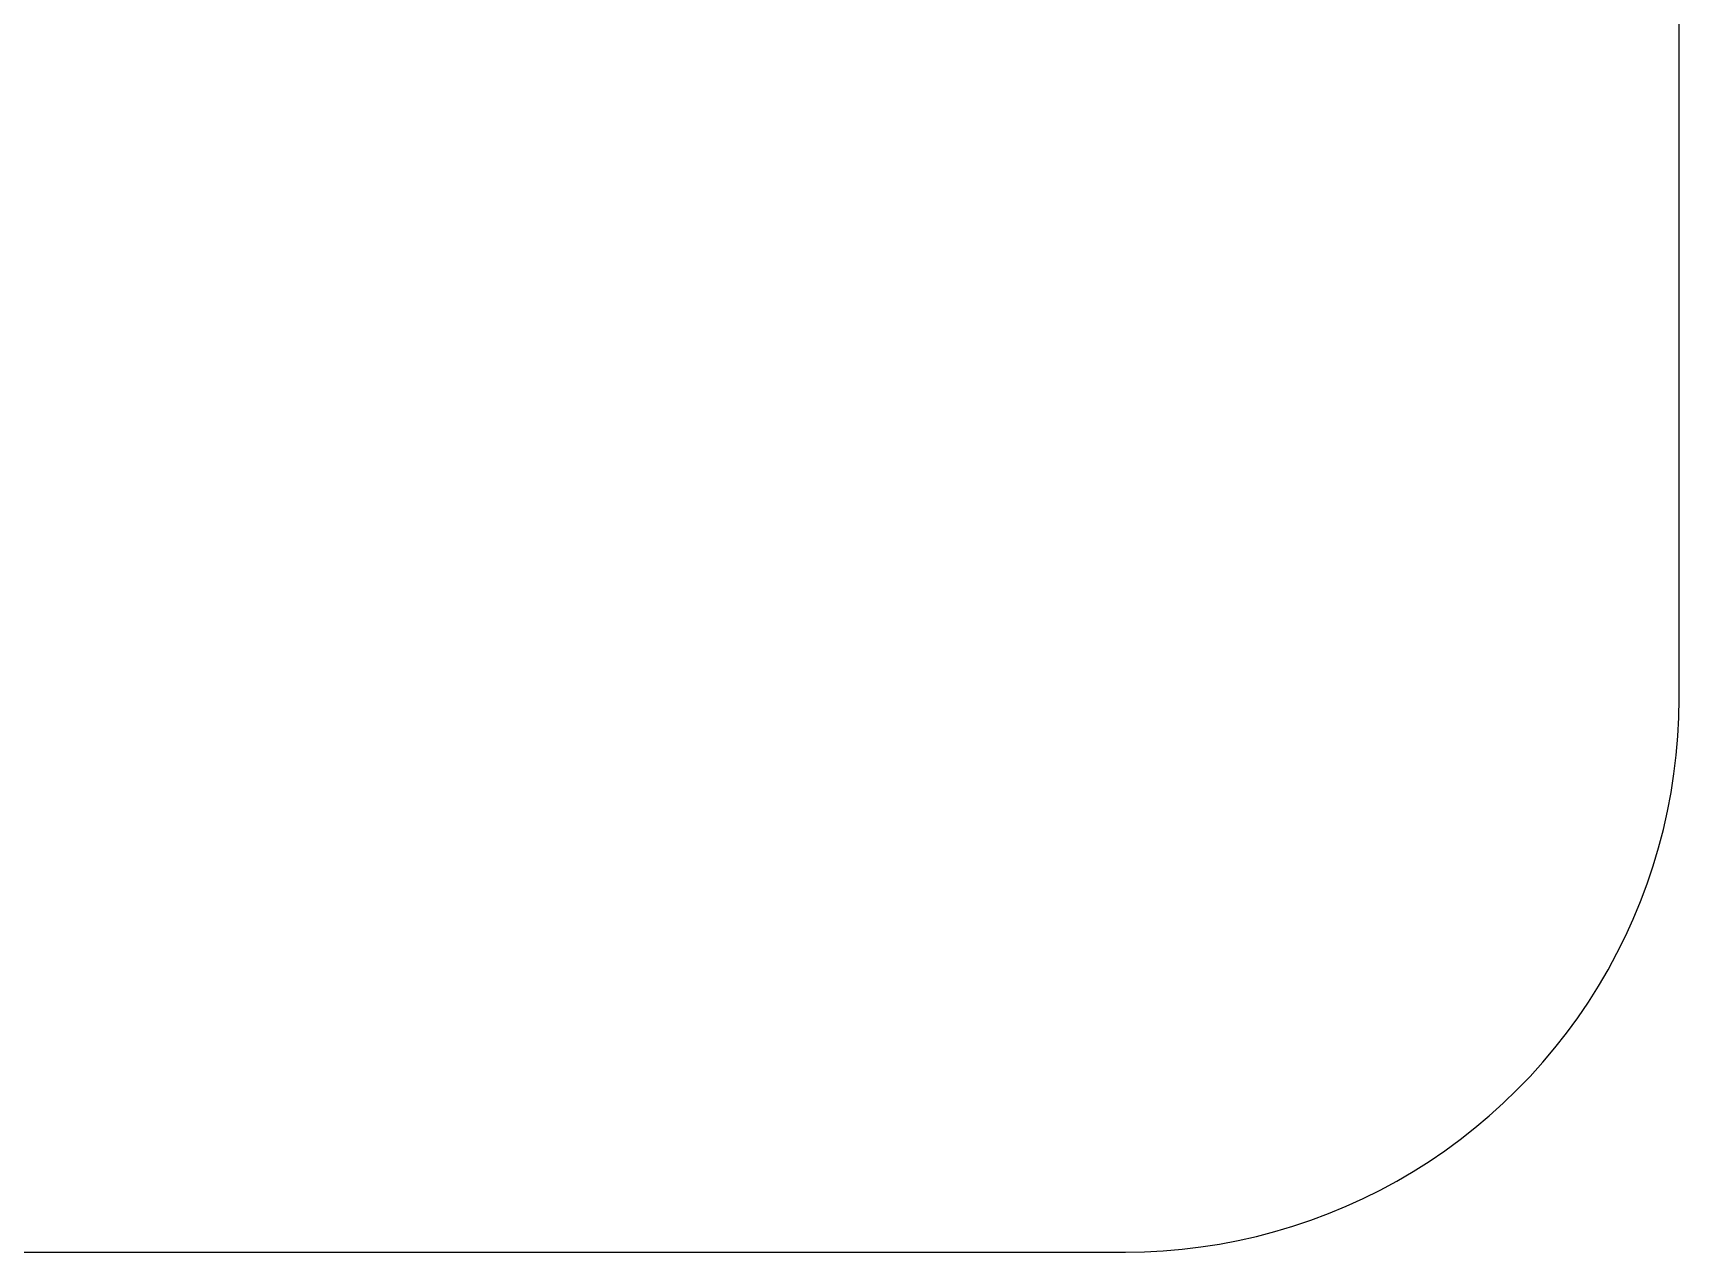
# Model space of a CAD drawing. Extents: x -180 to 180, y -173 to 173.
# Drawn here: x 36.2 to 71.88, y 9 to 35.43 of the extents above; entities that cross this region are included whole.
import ezdxf

# ---------------------------------------------------------------- set-up
doc = ezdxf.new("R2010")
doc.units = 0
doc.header["$MEASUREMENT"] = 0
doc.layers.get('0').update_dxf_attribs({"linetype": 'CONTINUOUS'})

msp = doc.modelspace()

# ---------------------------------------------------------------- linework, layer by layer
for p, q in [((71.885, 21), (71.885, 61)), ((71.878, 20.59), (71.885, 21)), ((71.857, 20.181), (71.878, 20.59)), ((71.822, 19.773), (71.857, 20.181)), ((71.773, 19.366), (71.822, 19.773)), ((71.71, 18.961), (71.773, 19.366)), ((71.634, 18.559), (71.71, 18.961)), ((71.544, 18.159), (71.634, 18.559)), ((71.44, 17.762), (71.544, 18.159)), ((71.322, 17.37), (71.44, 17.762)), ((71.192, 16.981), (71.322, 17.37)), ((71.048, 16.598), (71.192, 16.981)), ((70.891, 16.219), (71.048, 16.598)), ((70.722, 15.846), (70.891, 16.219)), ((70.539, 15.479), (70.722, 15.846)), ((70.345, 15.119), (70.539, 15.479)), ((70.138, 14.765), (70.345, 15.119)), ((69.919, 14.419), (70.138, 14.765)), ((69.688, 14.08), (69.919, 14.419)), ((69.446, 13.749), (69.688, 14.08)), ((69.193, 13.427), (69.446, 13.749)), ((68.929, 13.114), (69.193, 13.427)), ((68.655, 12.809), (68.929, 13.114)), ((68.075, 12.23), (68.37, 12.515)), ((68.37, 12.515), (68.655, 12.809)), ((67.771, 11.955), (68.075, 12.23)), ((67.458, 11.691), (67.771, 11.955)), ((66.805, 11.196), (67.136, 11.438)), ((67.136, 11.438), (67.458, 11.691)), ((66.466, 10.966), (66.805, 11.196)), ((65.766, 10.54), (66.12, 10.747)), ((66.12, 10.747), (66.466, 10.966)), ((65.406, 10.345), (65.766, 10.54)), ((64.287, 9.837), (64.666, 9.993)), ((64.666, 9.993), (65.039, 10.163)), ((65.039, 10.163), (65.406, 10.345)), ((63.515, 9.562), (63.903, 9.693)), ((63.903, 9.693), (64.287, 9.837)), ((62.326, 9.251), (62.726, 9.341)), ((62.726, 9.341), (63.122, 9.445)), ((63.122, 9.445), (63.515, 9.562)), ((-52.415, 9), (59.885, 9)), ((59.885, 9), (60.294, 9.007)), ((60.294, 9.007), (60.704, 9.028)), ((60.704, 9.028), (61.112, 9.063)), ((61.112, 9.063), (61.519, 9.112)), ((61.519, 9.112), (61.924, 9.174)), ((61.924, 9.174), (62.326, 9.251))]:
    msp.add_line(p, q)

doc.saveas('drawing.dxf')
